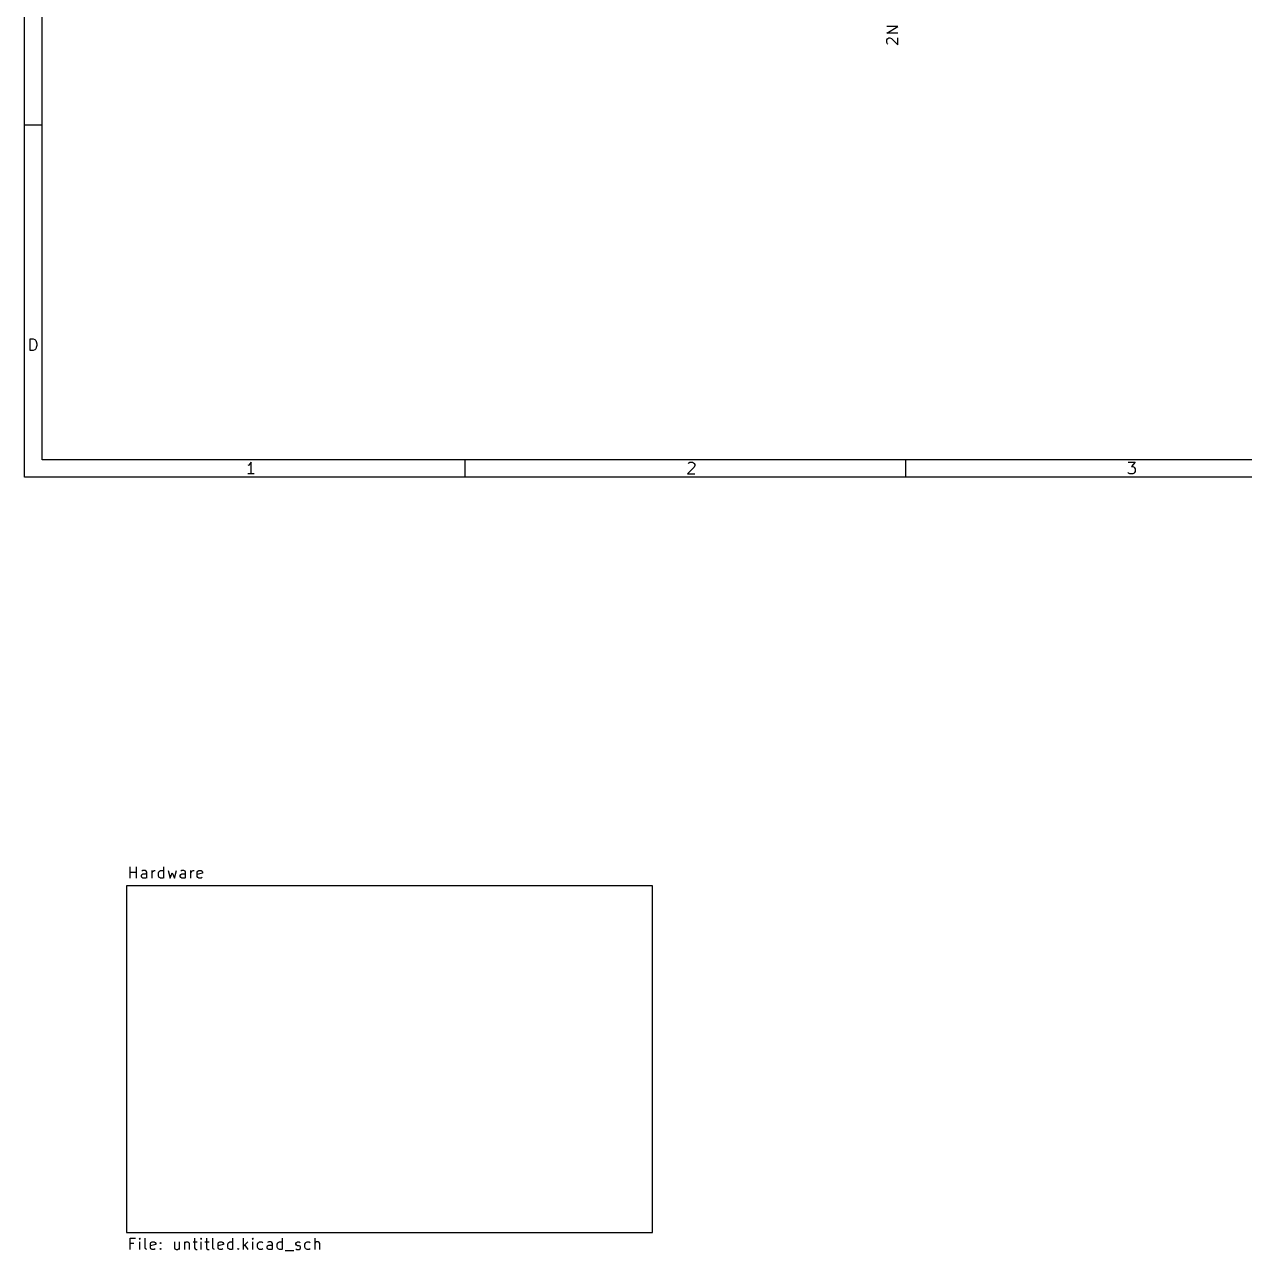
# Model space of a CAD drawing. Extents: x 0.4 to 11.3, y -11.3 to -0.4.
# Drawn here: x 0.39 to 5.85, y -11.33 to -5.85 of the extents above; entities that cross this region are included whole.
import ezdxf

# ---------------------------------------------------------------- set-up
doc = ezdxf.new("R2010")
doc.units = 0
doc.header["$MEASUREMENT"] = 0
for name, color, linetype in [('BROWN2', 54, 'CONTINUOUS'), ('CYAN2', 4, 'CONTINUOUS'), ('RED2', 1, 'CONTINUOUS'), ('WHITE', 7, 'CONTINUOUS')]:
    doc.layers.add(name, color=color, linetype=linetype)

msp = doc.modelspace()

# ---------------------------------------------------------------- linework, layer by layer
at = {"layer": 'BROWN2', "linetype": 'CONTINUOUS'}
for p, q in [((0.86601, -11.3251), (0.86601, -11.2751)), ((0.86601, -11.2751), (0.88982, -11.2751)), ((0.90887, -11.2751), (0.90649, -11.2774)), ((0.90649, -11.2774), (0.90887, -11.2798)), ((0.91125, -11.2774), (0.90887, -11.2751)), ((0.90887, -11.2751), (0.90887, -11.2798)), ((0.90887, -11.2798), (0.91125, -11.2774)), ((0.93268, -11.3179), (0.93268, -11.2751)), ((1.15411, -11.2751), (1.15411, -11.3179)), ((1.18268, -11.2751), (1.1803, -11.2774)), ((1.1803, -11.2774), (1.18268, -11.2798)), ((1.18506, -11.2774), (1.18268, -11.2751)), ((1.18268, -11.2751), (1.18268, -11.2798)), ((1.18268, -11.2798), (1.18506, -11.2774)), ((1.20649, -11.2751), (1.20649, -11.3179)), ((1.23506, -11.3179), (1.23506, -11.2751)), ((1.32554, -11.3251), (1.32554, -11.2751)), ((1.37315, -11.3251), (1.37315, -11.2751)), ((1.41363, -11.2751), (1.41125, -11.2774)), ((1.41125, -11.2774), (1.41363, -11.2798)), ((1.41601, -11.2774), (1.41363, -11.2751)), ((1.41363, -11.2751), (1.41363, -11.2798)), ((1.41363, -11.2798), (1.41601, -11.2774)), ((1.54696, -11.3251), (1.54696, -11.2751)), ((1.6922, -11.3251), (1.6922, -11.2751)), ((0.88268, -11.2989), (0.86601, -11.2989)), ((0.90887, -11.3251), (0.90887, -11.2917)), ((0.93506, -11.3227), (0.93268, -11.3179)), ((0.93983, -11.3251), (0.93506, -11.3227)), ((0.95649, -11.2989), (0.95887, -11.2941)), ((0.95649, -11.3179), (0.95649, -11.2989)), ((0.9803, -11.3036), (0.95649, -11.3084)), ((0.95887, -11.3227), (0.95649, -11.3179)), ((0.95887, -11.2941), (0.96363, -11.2917)), ((0.96363, -11.3251), (0.95887, -11.3227)), ((0.96363, -11.2917), (0.97316, -11.2917)), ((0.97316, -11.3251), (0.96363, -11.3251)), ((0.97316, -11.2917), (0.97792, -11.2941)), ((0.97792, -11.3227), (0.97316, -11.3251)), ((0.97792, -11.2941), (0.9803, -11.2989)), ((0.9803, -11.2989), (0.9803, -11.3036)), ((0.99935, -11.2965), (1.00173, -11.2941)), ((1.00173, -11.2989), (0.99935, -11.2965)), ((0.99935, -11.3227), (1.00173, -11.3203)), ((1.00173, -11.3251), (0.99935, -11.3227)), ((1.00173, -11.2941), (1.00411, -11.2965)), ((1.00173, -11.2941), (1.00173, -11.2989)), ((1.00411, -11.2965), (1.00173, -11.2989)), ((1.00173, -11.3203), (1.00411, -11.3227)), ((1.00173, -11.3203), (1.00173, -11.3251)), ((1.00411, -11.3227), (1.00173, -11.3251)), ((1.06363, -11.2917), (1.06363, -11.3179)), ((1.06363, -11.3179), (1.06602, -11.3227)), ((1.06602, -11.3227), (1.07078, -11.3251)), ((1.07078, -11.3251), (1.07792, -11.3251)), ((1.07792, -11.3251), (1.08268, -11.3227)), ((1.08268, -11.3227), (1.08506, -11.3203)), ((1.08506, -11.2917), (1.08506, -11.3251)), ((1.10887, -11.2917), (1.10887, -11.3251)), ((1.10887, -11.2965), (1.11125, -11.2941)), ((1.11125, -11.2941), (1.11602, -11.2917)), ((1.11602, -11.2917), (1.12316, -11.2917)), ((1.12316, -11.2917), (1.12792, -11.2941)), ((1.12792, -11.2941), (1.1303, -11.2989)), ((1.1303, -11.2989), (1.1303, -11.3251)), ((1.14696, -11.2917), (1.16601, -11.2917)), ((1.15411, -11.3179), (1.15649, -11.3227)), ((1.15649, -11.3227), (1.16125, -11.3251)), ((1.16125, -11.3251), (1.16601, -11.3251)), ((1.18268, -11.3251), (1.18268, -11.2917)), ((1.19935, -11.2917), (1.21839, -11.2917)), ((1.20649, -11.3179), (1.20887, -11.3227)), ((1.20887, -11.3227), (1.21363, -11.3251)), ((1.21363, -11.3251), (1.21839, -11.3251)), ((1.23744, -11.3227), (1.23506, -11.3179)), ((1.2422, -11.3251), (1.23744, -11.3227)), ((1.25887, -11.2989), (1.26125, -11.2941)), ((1.25887, -11.3179), (1.25887, -11.2989)), ((1.28268, -11.3036), (1.25887, -11.3084)), ((1.26125, -11.3227), (1.25887, -11.3179)), ((1.26125, -11.2941), (1.26601, -11.2917)), ((1.26601, -11.3251), (1.26125, -11.3227)), ((1.26601, -11.2917), (1.27554, -11.2917)), ((1.27554, -11.3251), (1.26601, -11.3251)), ((1.27554, -11.2917), (1.2803, -11.2941)), ((1.2803, -11.3227), (1.27554, -11.3251)), ((1.2803, -11.2941), (1.28268, -11.2989)), ((1.28268, -11.2989), (1.28268, -11.3036)), ((1.30173, -11.3013), (1.30411, -11.2965)), ((1.30173, -11.3155), (1.30173, -11.3013)), ((1.30411, -11.3203), (1.30173, -11.3155)), ((1.30411, -11.2965), (1.30649, -11.2941)), ((1.30649, -11.3227), (1.30411, -11.3203)), ((1.30649, -11.2941), (1.31125, -11.2917)), ((1.31125, -11.3251), (1.30649, -11.3227)), ((1.31125, -11.2917), (1.32078, -11.2917)), ((1.32078, -11.3251), (1.31125, -11.3251)), ((1.32078, -11.2917), (1.32554, -11.2941)), ((1.32554, -11.3227), (1.32078, -11.3251)), ((1.34696, -11.3227), (1.34934, -11.3203)), ((1.34934, -11.3251), (1.34696, -11.3227)), ((1.34934, -11.3203), (1.35172, -11.3227)), ((1.34934, -11.3203), (1.34934, -11.3251)), ((1.35172, -11.3227), (1.34934, -11.3251)), ((1.3922, -11.2917), (1.37315, -11.3108)), ((1.37792, -11.306), (1.3922, -11.3251)), ((1.41363, -11.3251), (1.41363, -11.2917)), ((1.43506, -11.3013), (1.43744, -11.2965)), ((1.43506, -11.3155), (1.43506, -11.3013)), ((1.43744, -11.3203), (1.43506, -11.3155)), ((1.43744, -11.2965), (1.43982, -11.2941)), ((1.43982, -11.3227), (1.43744, -11.3203)), ((1.43982, -11.2941), (1.44459, -11.2917)), ((1.44459, -11.3251), (1.43982, -11.3227)), ((1.44459, -11.2917), (1.45411, -11.2917)), ((1.45411, -11.3251), (1.44459, -11.3251)), ((1.45411, -11.2917), (1.45887, -11.2941)), ((1.45887, -11.3227), (1.45411, -11.3251)), ((1.47792, -11.3132), (1.4803, -11.3084)), ((1.47792, -11.3179), (1.47792, -11.3132)), ((1.4803, -11.3227), (1.47792, -11.3179)), ((1.48506, -11.2917), (1.4803, -11.2941)), ((1.4803, -11.3084), (1.48506, -11.306)), ((1.48506, -11.3251), (1.4803, -11.3227)), ((1.49459, -11.2917), (1.48506, -11.2917)), ((1.48506, -11.306), (1.49697, -11.306)), ((1.49697, -11.3251), (1.48506, -11.3251)), ((1.49935, -11.2941), (1.49459, -11.2917)), ((1.49697, -11.306), (1.50173, -11.3036)), ((1.50173, -11.3227), (1.49697, -11.3251)), ((1.50173, -11.2989), (1.49935, -11.2941)), ((1.50173, -11.3251), (1.50173, -11.2989)), ((1.52316, -11.3013), (1.52554, -11.2965)), ((1.52316, -11.3155), (1.52316, -11.3013)), ((1.52554, -11.3203), (1.52316, -11.3155)), ((1.52554, -11.2965), (1.52792, -11.2941)), ((1.52792, -11.3227), (1.52554, -11.3203)), ((1.52792, -11.2941), (1.53268, -11.2917)), ((1.53268, -11.3251), (1.52792, -11.3227)), ((1.53268, -11.2917), (1.5422, -11.2917)), ((1.5422, -11.3251), (1.53268, -11.3251)), ((1.5422, -11.2917), (1.54696, -11.2941)), ((1.54696, -11.3227), (1.5422, -11.3251)), ((1.55887, -11.3298), (1.59696, -11.3298)), ((1.60649, -11.2989), (1.60887, -11.2941)), ((1.60649, -11.3013), (1.60649, -11.2989)), ((1.60887, -11.306), (1.60649, -11.3013)), ((1.60649, -11.3227), (1.61125, -11.3251)), ((1.60887, -11.2941), (1.61363, -11.2917)), ((1.61363, -11.3084), (1.60887, -11.306)), ((1.61125, -11.3251), (1.62077, -11.3251)), ((1.61363, -11.2917), (1.62077, -11.2917)), ((1.62077, -11.3084), (1.61363, -11.3084)), ((1.62077, -11.2917), (1.62554, -11.2941)), ((1.62554, -11.3108), (1.62077, -11.3084)), ((1.62077, -11.3251), (1.62554, -11.3227)), ((1.62791, -11.3155), (1.62554, -11.3108)), ((1.62554, -11.3227), (1.62791, -11.3179)), ((1.62791, -11.3179), (1.62791, -11.3155)), ((1.64696, -11.3013), (1.64934, -11.2965)), ((1.64696, -11.3155), (1.64696, -11.3013)), ((1.64934, -11.3203), (1.64696, -11.3155)), ((1.64934, -11.2965), (1.65172, -11.2941)), ((1.65172, -11.3227), (1.64934, -11.3203)), ((1.65172, -11.2941), (1.65649, -11.2917)), ((1.65649, -11.3251), (1.65172, -11.3227)), ((1.65649, -11.2917), (1.66601, -11.2917)), ((1.66601, -11.3251), (1.65649, -11.3251)), ((1.66601, -11.2917), (1.67077, -11.2941)), ((1.67077, -11.3227), (1.66601, -11.3251)), ((1.69458, -11.2941), (1.6922, -11.2965)), ((1.69935, -11.2917), (1.69458, -11.2941)), ((1.70649, -11.2917), (1.69935, -11.2917)), ((1.71125, -11.2941), (1.70649, -11.2917)), ((1.71363, -11.2989), (1.71125, -11.2941)), ((1.71363, -11.3251), (1.71363, -11.2989))]:
    msp.add_line(p, q, dxfattribs=at)
at = {"layer": 'CYAN2', "linetype": 'CONTINUOUS'}
for p, q in [((4.2478, -5.88876), (4.2978, -5.86019)), ((4.2978, -5.86019), (4.2478, -5.86019)), ((4.2478, -5.88876), (4.2978, -5.86019)), ((4.2978, -5.86019), (4.2478, -5.86019)), ((4.2978, -5.88876), (4.2478, -5.88876)), ((4.2978, -5.88876), (4.2478, -5.88876)), ((4.2478, -5.91971), (4.25019, -5.91495)), ((4.2478, -5.91971), (4.25019, -5.91495)), ((4.25019, -5.91495), (4.25257, -5.91257)), ((4.25019, -5.91495), (4.25257, -5.91257)), ((4.25257, -5.91257), (4.25733, -5.91019)), ((4.25257, -5.91257), (4.25733, -5.91019)), ((4.25733, -5.91019), (4.26209, -5.91019)), ((4.25733, -5.91019), (4.26209, -5.91019)), ((4.26209, -5.91019), (4.26923, -5.91257)), ((4.26209, -5.91019), (4.26923, -5.91257)), ((4.26923, -5.91257), (4.2978, -5.94114)), ((4.26923, -5.91257), (4.2978, -5.94114)), ((4.2978, -5.94114), (4.2978, -5.91019)), ((4.2978, -5.94114), (4.2978, -5.91019)), ((4.2478, -5.93162), (4.2478, -5.91971)), ((4.2478, -5.93162), (4.2478, -5.91971)), ((4.25019, -5.93638), (4.2478, -5.93162)), ((4.25019, -5.93638), (4.2478, -5.93162)), ((4.25257, -5.93876), (4.25019, -5.93638)), ((4.25257, -5.93876), (4.25019, -5.93638)), ((0.86601, -9.66554), (0.86601, -9.61554)), ((0.86601, -9.63935), (0.89458, -9.63935)), ((0.89458, -9.66554), (0.89458, -9.61554)), ((0.92316, -9.6322), (0.91839, -9.63458)), ((0.93268, -9.6322), (0.92316, -9.6322)), ((0.93744, -9.63458), (0.93268, -9.6322)), ((0.93982, -9.63935), (0.93744, -9.63458)), ((0.93982, -9.66554), (0.93982, -9.63935)), ((0.96363, -9.66554), (0.96363, -9.6322)), ((0.96363, -9.64173), (0.96601, -9.63696)), ((0.96601, -9.63696), (0.96839, -9.63458)), ((0.96839, -9.63458), (0.97315, -9.6322)), ((0.97315, -9.6322), (0.97792, -9.6322)), ((0.99221, -9.64173), (0.99458, -9.63696)), ((0.99221, -9.65601), (0.99221, -9.64173)), ((0.99458, -9.63696), (0.99696, -9.63458)), ((0.99696, -9.63458), (1.00173, -9.6322)), ((1.00173, -9.6322), (1.01125, -9.6322)), ((1.01125, -9.6322), (1.01601, -9.63458)), ((1.01601, -9.66554), (1.01601, -9.61554)), ((1.03506, -9.6322), (1.04458, -9.66554)), ((1.04458, -9.66554), (1.05411, -9.64173)), ((1.05411, -9.64173), (1.06363, -9.66554)), ((1.06363, -9.66554), (1.07315, -9.6322)), ((1.09696, -9.6322), (1.0922, -9.63458)), ((1.10649, -9.6322), (1.09696, -9.6322)), ((1.11125, -9.63458), (1.10649, -9.6322)), ((1.11363, -9.63935), (1.11125, -9.63458)), ((1.11363, -9.66554), (1.11363, -9.63935)), ((1.13744, -9.66554), (1.13744, -9.6322)), ((1.13744, -9.64173), (1.13982, -9.63696)), ((1.13982, -9.63696), (1.1422, -9.63458)), ((1.1422, -9.63458), (1.14696, -9.6322)), ((1.14696, -9.6322), (1.15172, -9.6322)), ((1.16601, -9.63935), (1.16839, -9.63458)), ((1.16601, -9.65839), (1.16601, -9.63935)), ((1.16839, -9.63458), (1.17315, -9.6322)), ((1.17315, -9.6322), (1.18268, -9.6322)), ((1.18268, -9.6322), (1.18744, -9.63458)), ((1.18744, -9.63458), (1.18982, -9.63935)), ((1.18982, -9.63935), (1.18982, -9.64411)), ((0.91602, -9.65363), (0.91839, -9.64887)), ((0.91602, -9.65839), (0.91602, -9.65363)), ((0.91839, -9.66316), (0.91602, -9.65839)), ((0.91839, -9.64887), (0.92316, -9.64649)), ((0.92316, -9.66554), (0.91839, -9.66316)), ((0.92316, -9.64649), (0.93506, -9.64649)), ((0.93506, -9.66554), (0.92316, -9.66554)), ((0.93506, -9.64649), (0.93982, -9.64411)), ((0.93982, -9.66316), (0.93506, -9.66554)), ((0.99458, -9.66078), (0.99221, -9.65601)), ((0.99696, -9.66316), (0.99458, -9.66078)), ((1.00173, -9.66554), (0.99696, -9.66316)), ((1.01125, -9.66554), (1.00173, -9.66554)), ((1.01601, -9.66316), (1.01125, -9.66554)), ((1.08982, -9.65363), (1.0922, -9.64887)), ((1.08982, -9.65839), (1.08982, -9.65363)), ((1.0922, -9.66316), (1.08982, -9.65839)), ((1.0922, -9.64887), (1.09696, -9.64649)), ((1.09696, -9.66554), (1.0922, -9.66316)), ((1.09696, -9.64649), (1.10887, -9.64649)), ((1.10887, -9.66554), (1.09696, -9.66554)), ((1.10887, -9.64649), (1.11363, -9.64411)), ((1.11363, -9.66316), (1.10887, -9.66554)), ((1.18982, -9.64411), (1.16601, -9.64887)), ((1.16839, -9.66316), (1.16601, -9.65839)), ((1.17315, -9.66554), (1.16839, -9.66316)), ((1.18268, -9.66554), (1.17315, -9.66554)), ((1.18744, -9.66316), (1.18268, -9.66554))]:
    msp.add_line(p, q, dxfattribs=at)
at = {"layer": 'RED2', "linetype": 'CONTINUOUS'}
for p, q in [((0.3937, -7.8743), (0.3937, -0.3937)), ((0.47244, -7.79556), (0.47244, -0.47244)), ((0.3937, -6.29921), (0.47244, -6.29921)), ((0.41967, -7.30684), (0.41967, -7.25566)), ((0.41967, -7.25566), (0.43185, -7.25566)), ((0.43185, -7.25566), (0.43916, -7.25809)), ((0.43916, -7.25809), (0.44404, -7.26297)), ((0.44404, -7.26297), (0.44647, -7.26784)), ((0.44647, -7.26784), (0.44891, -7.27759)), ((0.44891, -7.2849), (0.44647, -7.29465)), ((0.44891, -7.27759), (0.44891, -7.2849)), ((0.43185, -7.30684), (0.41967, -7.30684)), ((0.43916, -7.3044), (0.43185, -7.30684)), ((0.44404, -7.29952), (0.43916, -7.3044)), ((0.44647, -7.29465), (0.44404, -7.29952)), ((11.2206, -7.79556), (0.47244, -7.79556)), ((1.39646, -7.81931), (1.39158, -7.82174)), ((1.40133, -7.81443), (1.39646, -7.81931)), ((1.4062, -7.80712), (1.40133, -7.81443)), ((1.4062, -7.8583), (1.4062, -7.80712)), ((2.3622, -7.79556), (2.3622, -7.8743)), ((3.38689, -7.82906), (3.35765, -7.8583)), ((3.36009, -7.812), (3.36252, -7.80956)), ((3.36252, -7.80956), (3.3674, -7.80712)), ((3.3674, -7.80712), (3.37958, -7.80712)), ((3.37958, -7.80712), (3.38446, -7.80956)), ((3.38446, -7.80956), (3.38689, -7.812)), ((3.38689, -7.812), (3.38933, -7.81687)), ((3.38933, -7.82174), (3.38689, -7.82906)), ((3.38933, -7.81687), (3.38933, -7.82174)), ((4.33071, -7.79556), (4.33071, -7.8743)), ((5.32615, -7.80712), (5.35783, -7.80712)), ((5.35783, -7.80712), (5.34078, -7.82662)), ((5.34078, -7.82662), (5.34809, -7.82662)), ((5.34809, -7.82662), (5.35296, -7.82906)), ((5.35296, -7.82906), (5.3554, -7.83149)), ((5.3554, -7.83149), (5.35783, -7.83637)), ((11.2993, -7.8743), (0.3937, -7.8743)), ((1.42083, -7.8583), (1.39158, -7.8583)), ((3.35765, -7.8583), (3.38933, -7.8583)), ((5.32859, -7.85587), (5.32615, -7.85343)), ((5.33346, -7.8583), (5.32859, -7.85587)), ((5.34809, -7.8583), (5.33346, -7.8583)), ((5.35296, -7.85587), (5.34809, -7.8583)), ((5.3554, -7.85343), (5.35296, -7.85587)), ((5.35783, -7.84855), (5.3554, -7.85343)), ((5.35783, -7.83637), (5.35783, -7.84855)), ((0.85, -9.7), (0.85, -11.25)), ((3.2, -9.7), (0.85, -9.7)), ((3.2, -11.25), (3.2, -9.7)), ((0.85, -11.25), (3.2, -11.25))]:
    msp.add_line(p, q, dxfattribs=at)
at = {"layer": 'WHITE', "linetype": 'CONTINUOUS'}
for p, q in [((0.85, -9.7), (0.85, -11.25)), ((3.2, -9.7), (0.85, -9.7)), ((3.2, -11.25), (3.2, -9.7)), ((0.85, -11.25), (3.2, -11.25))]:
    msp.add_line(p, q, dxfattribs=at)

doc.saveas('drawing.dxf')
